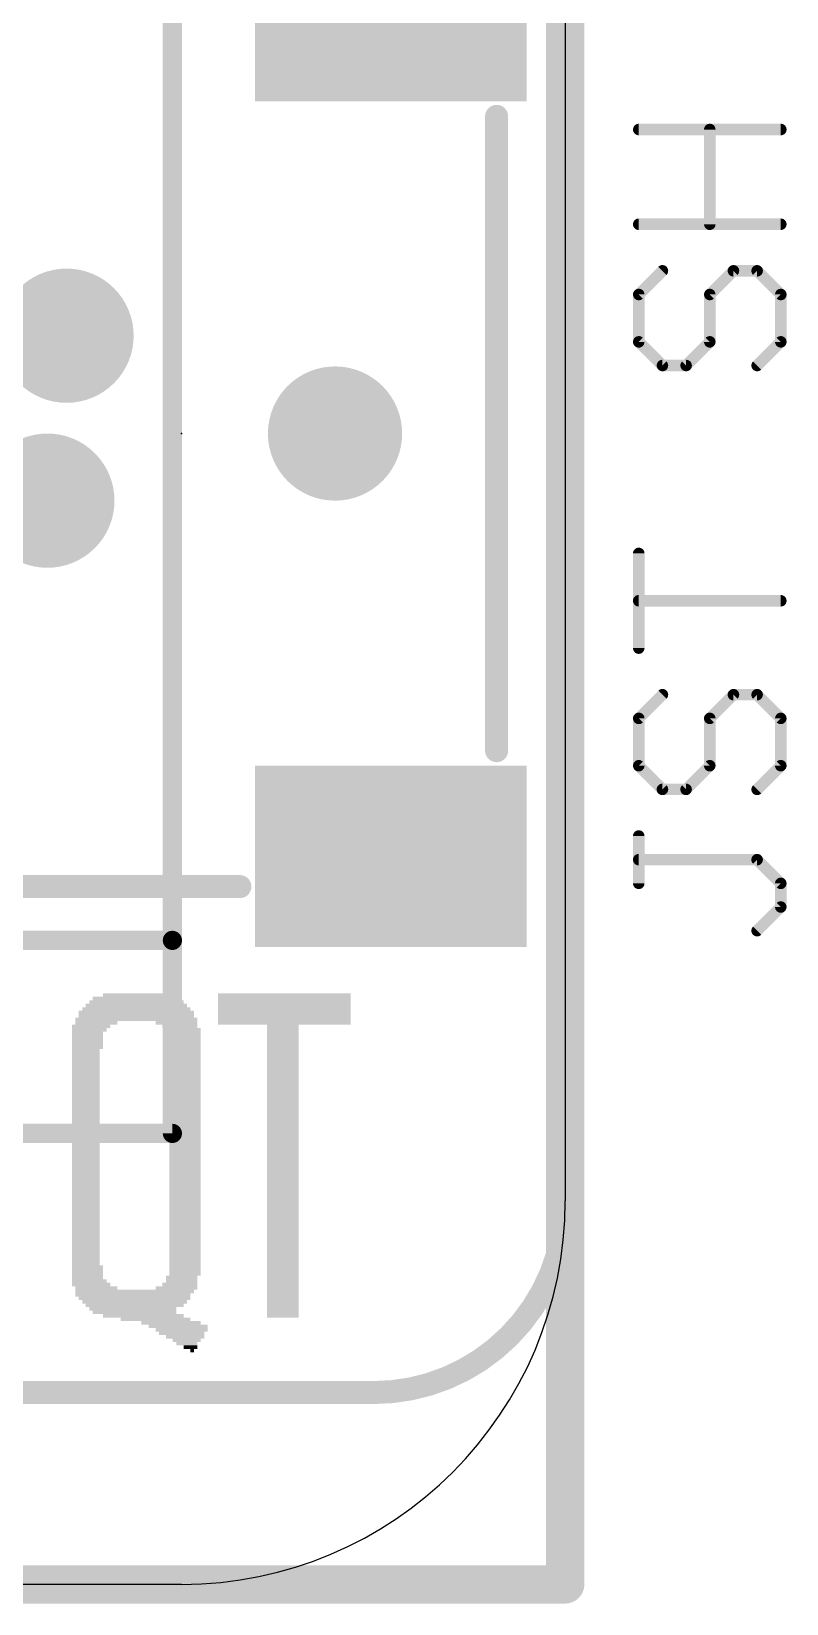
# Model space of a CAD drawing. Extents: x -1.5 to 77.7, y -1.7 to 21.7.
# Drawn here: x 72.67 to 77.67, y -0.13 to 10.28 of the extents above; entities that cross this region are included whole.
import ezdxf

# ---------------------------------------------------------------- set-up
doc = ezdxf.new("R2010")
doc.units = 0
for name, color, linetype in [('1', 12, 'CONTINUOUS'), ('16', 5, 'CONTINUOUS'), ('18', 110, 'CONTINUOUS'), ('20', 53, 'CONTINUOUS'), ('21', 40, 'CONTINUOUS'), ('22', 6, 'CONTINUOUS'), ('23', 40, 'CONTINUOUS'), ('27', 4, 'CONTINUOUS')]:
    doc.layers.add(name, color=color, linetype=linetype)

# ---------------------------------------------------------------- blocks, each defined once
blk = doc.blocks.new('RECT')
blk.add_solid([(-0.5, -0.5), (0.5, -0.5), (-0.5, 0.5), (0.5, 0.5)])
blk = doc.blocks.new('ROUNDV')
at = {"const_width": 0.5}
blk.add_lwpolyline([(0, -0.25, 1), (0, 0.25, 1), (0, -0.25)], format="xyb", dxfattribs=at)

msp = doc.modelspace()

# ---------------------------------------------------------------- linework, layer by layer
at = {"layer": '1'}
for points, const_width in [([(76.2, 0), (76.2, 21.59)], 0.254), ([(71.2937, 8.2677), (72.898, 8.2677)], 0.2032), ([(72.7155, 7.12), (71.146, 7.12)], 0.4064), ([(72.771, 7.1755), (72.7155, 7.12)], 0.4064), ([(0, 0), (76.2, 0)], 0.254)]:
    msp.add_lwpolyline(points, dxfattribs=dict(at, const_width=const_width))
for points, const_width in [([(72.898, 8.2169, 1), (72.898, 8.3185)], 0.1016), ([(72.6437, 7.1918, 1), (72.7873, 7.0482)], 0.2032), ([(72.8428, 7.1037, 1), (72.6992, 7.2473)], 0.2032), ([(72.7155, 7.0184, 1), (72.7155, 7.2216)], 0.2032), ([(76.2, -0.0635, 1), (76.2, 0.0635)], 0.127), ([(76.1365, 0, 1), (76.2635, 0)], 0.127)]:
    msp.add_lwpolyline(points, format="xyb", dxfattribs=dict(at, const_width=const_width))
at = {"layer": '16'}
for points, const_width in [([(76.2, 0), (76.2, 21.59)], 0.254), ([(72.3138, 8.2677), (72.898, 8.2677)], 0.2032), ([(71.1835, 7.1755), (72.771, 7.1755)], 0.4064), ([(0, 0), (76.2, 0)], 0.254)]:
    msp.add_lwpolyline(points, dxfattribs=dict(at, const_width=const_width))
for points, const_width in [([(72.898, 8.2169, 1), (72.898, 8.3185)], 0.1016), ([(72.771, 7.0739, 1), (72.771, 7.2771)], 0.2032), ([(76.2, -0.0635, 1), (76.2, 0.0635)], 0.127), ([(76.1365, 0, 1), (76.2635, 0)], 0.127)]:
    msp.add_lwpolyline(points, format="xyb", dxfattribs=dict(at, const_width=const_width))
at = {"layer": '20'}
for p, q in [((76.2, 19.05), (76.2, 2.54)), ((73.66, 0), (2.54, 0))]:
    msp.add_line(p, q, dxfattribs=at)
msp.add_arc((73.66, 2.54), 2.54, 270, 0, dxfattribs=at)
at = {"layer": '21', "const_width": 0.1524}
for points in [[(75.746, 5.52), (75.746, 9.72)], [(74.046, 4.62), (71.446, 4.62)]]:
    msp.add_lwpolyline(points, dxfattribs=at)
at = {"layer": '21', "const_width": 0.0762}
for points in [[(75.7841, 9.72, 1), (75.7079, 9.72)], [(75.7079, 5.52, 1), (75.7841, 5.52)], [(74.046, 4.5819, 1), (74.046, 4.6581)]]:
    msp.add_lwpolyline(points, format="xyb", dxfattribs=at)
at = {"layer": '22'}
for points, const_width in [([(76.2, 2.54), (76.2, 19.05)], 0.1524), ([(73.599, 18.55), (73.599, 4.264)], 0.127), ([(71.91, 4.264), (73.599, 4.264)], 0.127), ([(73.599, 4.264), (73.599, 2.986)], 0.127), ([(73.599, 2.986), (69.375, 2.986)], 0.127), ([(58.42, 1.27), (74.93, 1.27)], 0.1524)]:
    msp.add_lwpolyline(points, dxfattribs=dict(at, const_width=const_width))
for points, const_width in [([(73.6308, 4.264, 1), (73.5673, 4.264)], 0.0635), ([(73.5673, 4.264, 1), (73.6308, 4.264)], 0.0635), ([(73.599, 4.2323, 1), (73.599, 4.2957)], 0.0635), ([(73.599, 2.9543, 1), (73.599, 3.0178)], 0.0635), ([(73.5673, 2.986, 1), (73.6308, 2.986)], 0.0635), ([(74.93, 1.27, 0.4142), (76.2, 2.54)], 0.1524), ([(76.2381, 2.54, 1), (76.1619, 2.54)], 0.0762), ([(76.1619, 2.54, 1), (76.2381, 2.54)], 0.0762), ([(74.93, 1.3081, 1), (74.93, 1.2319)], 0.0762), ([(74.93, 1.2319, 1), (74.93, 1.3081)], 0.0762)]:
    msp.add_lwpolyline(points, format="xyb", dxfattribs=dict(at, const_width=const_width))
at = {"layer": '23'}
msp.add_point((73.66, 7.62), dxfattribs=at)
at = {"layer": '27', "const_width": 0.0762}
for points in [[(76.6873, 9.6328), (77.6279, 9.6328)], [(77.1576, 9.0057), (77.1576, 9.6328)], [(77.6279, 9.0057), (76.6873, 9.0057)], [(76.8441, 8.6972), (76.6873, 8.5405)], [(77.1576, 8.5405), (77.3144, 8.6972)], [(77.3144, 8.6972), (77.4711, 8.6972)], [(77.4711, 8.6972), (77.6279, 8.5405)], [(76.6873, 8.5405), (76.6873, 8.2269)], [(77.1576, 8.2269), (77.1576, 8.5405)], [(77.6279, 8.5405), (77.6279, 8.2269)], [(76.6873, 8.2269), (76.8441, 8.0702)], [(77.0008, 8.0702), (77.1576, 8.2269)], [(77.6279, 8.2269), (77.4711, 8.0702)], [(76.8441, 8.0702), (77.0008, 8.0702)], [(76.6873, 6.1991), (76.6873, 6.8262)], [(77.6279, 6.5127), (76.6873, 6.5127)], [(76.8441, 5.8907), (76.6873, 5.7339)], [(77.1576, 5.7339), (77.3144, 5.8907)], [(77.3144, 5.8907), (77.4711, 5.8907)], [(77.4711, 5.8907), (77.6279, 5.7339)], [(76.6873, 5.7339), (76.6873, 5.4204)], [(77.1576, 5.4204), (77.1576, 5.7339)], [(77.6279, 5.7339), (77.6279, 5.4204)], [(76.6873, 5.4204), (76.8441, 5.2636)], [(77.0008, 5.2636), (77.1576, 5.4204)], [(77.6279, 5.4204), (77.4711, 5.2636)], [(76.8441, 5.2636), (77.0008, 5.2636)], [(76.6873, 4.6416), (76.6873, 4.9552)], [(77.4711, 4.7984), (76.6873, 4.7984)], [(77.6279, 4.6416), (77.4711, 4.7984)], [(77.6279, 4.4849), (77.6279, 4.6416)], [(77.4711, 4.3281), (77.6279, 4.4849)]]:
    msp.add_lwpolyline(points, dxfattribs=at)
at = {"layer": '27', "const_width": 0.0381}
for points in [[(76.6873, 9.6518, 1), (76.6873, 9.6137)], [(77.1766, 9.6328, 1), (77.1386, 9.6328)], [(77.6279, 9.6137, 1), (77.6279, 9.6518)], [(76.6873, 9.0247, 1), (76.6873, 8.9866)], [(77.1386, 9.0057, 1), (77.1766, 9.0057)], [(77.6279, 8.9866, 1), (77.6279, 9.0247)], [(76.8575, 8.6838, 1), (76.8306, 8.7107)], [(77.3144, 8.7163, 1), (77.3144, 8.6782)], [(77.3278, 8.6838, 1), (77.3009, 8.7107)], [(77.4846, 8.7107, 1), (77.4577, 8.6838)], [(77.4711, 8.6782, 1), (77.4711, 8.7163)], [(76.7063, 8.5405, 1), (76.6682, 8.5405)], [(76.6738, 8.5539, 1), (76.7008, 8.527)], [(77.1441, 8.5539, 1), (77.1711, 8.527)], [(77.1766, 8.5405, 1), (77.1386, 8.5405)], [(77.6469, 8.5405, 1), (77.6089, 8.5405)], [(77.6144, 8.527, 1), (77.6414, 8.5539)], [(76.7008, 8.2404, 1), (76.6738, 8.2135)], [(76.6682, 8.2269, 1), (76.7063, 8.2269)], [(77.1386, 8.2269, 1), (77.1766, 8.2269)], [(77.1711, 8.2135, 1), (77.1441, 8.2404)], [(77.6089, 8.2269, 1), (77.6469, 8.2269)], [(77.6414, 8.2135, 1), (77.6144, 8.2404)], [(76.8441, 8.0892, 1), (76.8441, 8.0511)], [(76.8306, 8.0567, 1), (76.8575, 8.0836)], [(76.9874, 8.0836, 1), (77.0143, 8.0567)], [(77.0008, 8.0511, 1), (77.0008, 8.0892)], [(77.4577, 8.0836, 1), (77.4846, 8.0567)], [(76.7063, 6.8262, 1), (76.6682, 6.8262)], [(76.6873, 6.5317, 1), (76.6873, 6.4936)], [(77.6279, 6.4936, 1), (77.6279, 6.5317)], [(76.6682, 6.1991, 1), (76.7063, 6.1991)], [(76.8575, 5.8772, 1), (76.8306, 5.9042)], [(77.3144, 5.9097, 1), (77.3144, 5.8716)], [(77.3278, 5.8772, 1), (77.3009, 5.9042)], [(77.4846, 5.9042, 1), (77.4577, 5.8772)], [(77.4711, 5.8716, 1), (77.4711, 5.9097)], [(76.7063, 5.7339, 1), (76.6682, 5.7339)], [(76.6738, 5.7474, 1), (76.7008, 5.7204)], [(77.1441, 5.7474, 1), (77.1711, 5.7204)], [(77.1766, 5.7339, 1), (77.1386, 5.7339)], [(77.6469, 5.7339, 1), (77.6089, 5.7339)], [(77.6144, 5.7204, 1), (77.6414, 5.7474)], [(76.7008, 5.4339, 1), (76.6738, 5.4069)], [(76.6682, 5.4204, 1), (76.7063, 5.4204)], [(77.1386, 5.4204, 1), (77.1766, 5.4204)], [(77.1711, 5.4069, 1), (77.1441, 5.4339)], [(77.6089, 5.4204, 1), (77.6469, 5.4204)], [(77.6414, 5.4069, 1), (77.6144, 5.4339)], [(76.8441, 5.2827, 1), (76.8441, 5.2446)], [(76.8306, 5.2501, 1), (76.8575, 5.2771)], [(76.9874, 5.2771, 1), (77.0143, 5.2501)], [(77.0008, 5.2446, 1), (77.0008, 5.2827)], [(77.4577, 5.2771, 1), (77.4846, 5.2501)], [(76.7063, 4.9552, 1), (76.6682, 4.9552)], [(76.6873, 4.8175, 1), (76.6873, 4.7793)], [(77.4846, 4.8119, 1), (77.4577, 4.7849)], [(77.4711, 4.7793, 1), (77.4711, 4.8175)], [(76.6682, 4.6416, 1), (76.7063, 4.6416)], [(77.6469, 4.6416, 1), (77.6089, 4.6416)], [(77.6144, 4.6282, 1), (77.6414, 4.6551)], [(77.6089, 4.4849, 1), (77.6469, 4.4849)], [(77.6414, 4.4714, 1), (77.6144, 4.4983)], [(77.4577, 4.3416, 1), (77.4846, 4.3146)]]:
    msp.add_lwpolyline(points, format="xyb", dxfattribs=at)

# ---------------------------------------------------------------- block references
at = {"layer": '1', "xscale": 1.8, "yscale": 1.2, "rotation": 180}
for p in [(75.046, 10.42), (75.046, 4.82)]:
    msp.add_blockref('RECT', p, dxfattribs=at)
at = {"layer": '18', "xscale": 0.889, "yscale": 0.889}
for p in [(72.898, 8.2677), (72.898, 8.2677), (74.676, 7.62), (74.676, 7.62), (72.771, 7.1755), (72.771, 7.1755)]:
    msp.add_blockref('ROUNDV', p, dxfattribs=at)
at = {"layer": '21'}
for p, xscale, yscale in [((73.3603, 3.8561), 0.6248, 0.0231), ((73.3476, 3.8792), 0.5537, 0.0231), ((73.359, 3.9023), 0.4394, 0.0231), ((74.3407, 3.9023), 0.8788, 0.0231), ((74.3407, 3.8792), 0.8788, 0.0231), ((74.3407, 3.8561), 0.8788, 0.0231), ((73.3603, 3.7408), 0.8077, 0.0231), ((73.3603, 3.787), 0.762, 0.0231), ((73.3603, 3.7639), 0.762, 0.0231), ((73.3603, 3.81), 0.7163, 0.0229), ((73.3603, 3.833), 0.6706, 0.0231), ((74.3407, 3.833), 0.8788, 0.0231), ((74.3407, 3.81), 0.8788, 0.0229), ((74.3407, 3.787), 0.8788, 0.0231), ((74.3407, 3.7639), 0.8788, 0.0231), ((74.3407, 3.7408), 0.8788, 0.0231), ((73.0491, 3.6714), 0.2311, 0.0231), ((73.0364, 3.6483), 0.2057, 0.0231), ((73.0606, 3.6946), 0.254, 0.0231), ((73.0949, 3.7177), 0.2769, 0.0231), ((73.6257, 3.7177), 0.2769, 0.0231), ((73.6486, 3.6946), 0.2311, 0.0231), ((73.6714, 3.6714), 0.2311, 0.0231), ((73.6714, 3.6483), 0.2311, 0.0231), ((74.3407, 3.7177), 0.8788, 0.0231), ((74.3306, 3.6946), 0.2083, 0.0231), ((74.3306, 3.6714), 0.2083, 0.0231), ((74.3306, 3.6483), 0.2083, 0.0231), ((73.0364, 3.6252), 0.2057, 0.0231), ((73.0364, 3.6021), 0.2057, 0.0231), ((73.0364, 3.579), 0.2057, 0.0231), ((73.0364, 3.556), 0.2057, 0.0229), ((73.025, 3.533), 0.1829, 0.0231), ((73.6829, 3.6252), 0.2083, 0.0231), ((73.6829, 3.6021), 0.2083, 0.0231), ((73.6829, 3.579), 0.2083, 0.0231), ((73.6829, 3.556), 0.2083, 0.0229), ((73.6829, 3.533), 0.2083, 0.0231), ((74.3306, 3.6252), 0.2083, 0.0231), ((74.3306, 3.6021), 0.2083, 0.0231), ((74.3306, 3.579), 0.2083, 0.0231), ((74.3306, 3.556), 0.2083, 0.0229), ((74.3306, 3.533), 0.2083, 0.0231), ((73.025, 3.5099), 0.1829, 0.0231), ((73.025, 3.4868), 0.1829, 0.0231), ((73.025, 3.4637), 0.1829, 0.0231), ((73.025, 3.4406), 0.1829, 0.0231), ((73.6829, 3.5099), 0.2083, 0.0231), ((73.6829, 3.4868), 0.2083, 0.0231), ((73.6829, 3.4637), 0.2083, 0.0231), ((73.6829, 3.4406), 0.2083, 0.0231), ((74.3306, 3.5099), 0.2083, 0.0231), ((74.3306, 3.4868), 0.2083, 0.0231), ((74.3306, 3.4637), 0.2083, 0.0231), ((74.3306, 3.4406), 0.2083, 0.0231), ((73.025, 3.4174), 0.1829, 0.0231), ((73.025, 3.3943), 0.1829, 0.0231), ((73.025, 3.3712), 0.1829, 0.0231), ((73.025, 3.3481), 0.1829, 0.0231), ((73.025, 3.325), 0.1829, 0.0231), ((73.6829, 3.4174), 0.2083, 0.0231), ((73.6829, 3.3943), 0.2083, 0.0231), ((73.6829, 3.3712), 0.2083, 0.0231), ((73.6829, 3.3481), 0.2083, 0.0231), ((73.6829, 3.325), 0.2083, 0.0231), ((74.3306, 3.4174), 0.2083, 0.0231), ((74.3306, 3.3943), 0.2083, 0.0231), ((74.3306, 3.3712), 0.2083, 0.0231), ((74.3306, 3.3481), 0.2083, 0.0231), ((74.3306, 3.325), 0.2083, 0.0231), ((73.025, 3.302), 0.1829, 0.0229), ((73.025, 3.279), 0.1829, 0.0231), ((73.025, 3.2559), 0.1829, 0.0231), ((73.025, 3.2328), 0.1829, 0.0231), ((73.6829, 3.302), 0.2083, 0.0229), ((73.6829, 3.279), 0.2083, 0.0231), ((73.6829, 3.2559), 0.2083, 0.0231), ((73.6829, 3.2328), 0.2083, 0.0231), ((74.3306, 3.302), 0.2083, 0.0229), ((74.3306, 3.279), 0.2083, 0.0231), ((74.3306, 3.2559), 0.2083, 0.0231), ((74.3306, 3.2328), 0.2083, 0.0231), ((73.025, 3.2097), 0.1829, 0.0231), ((73.025, 3.1866), 0.1829, 0.0231), ((73.025, 3.1634), 0.1829, 0.0231), ((73.025, 3.1403), 0.1829, 0.0231), ((73.025, 3.1172), 0.1829, 0.0231), ((73.6829, 3.2097), 0.2083, 0.0231), ((73.6829, 3.1866), 0.2083, 0.0231), ((73.6829, 3.1634), 0.2083, 0.0231), ((73.6829, 3.1403), 0.2083, 0.0231), ((73.6829, 3.1172), 0.2083, 0.0231), ((74.3306, 3.2097), 0.2083, 0.0231), ((74.3306, 3.1866), 0.2083, 0.0231), ((74.3306, 3.1634), 0.2083, 0.0231), ((74.3306, 3.1403), 0.2083, 0.0231), ((74.3306, 3.1172), 0.2083, 0.0231), ((73.025, 3.0941), 0.1829, 0.0231), ((73.025, 3.071), 0.1829, 0.0231), ((73.025, 3.048), 0.1829, 0.0229), ((73.025, 3.025), 0.1829, 0.0231), ((73.6829, 3.0941), 0.2083, 0.0231), ((73.6829, 3.071), 0.2083, 0.0231), ((73.6829, 3.048), 0.2083, 0.0229), ((73.6829, 3.025), 0.2083, 0.0231), ((74.3306, 3.0941), 0.2083, 0.0231), ((74.3306, 3.071), 0.2083, 0.0231), ((74.3306, 3.048), 0.2083, 0.0229), ((74.3306, 3.025), 0.2083, 0.0231), ((73.025, 3.0019), 0.1829, 0.0231), ((73.025, 2.9788), 0.1829, 0.0231), ((73.025, 2.9557), 0.1829, 0.0231), ((73.025, 2.9326), 0.1829, 0.0231), ((73.025, 2.9094), 0.1829, 0.0231), ((73.6829, 3.0019), 0.2083, 0.0231), ((73.6829, 2.9788), 0.2083, 0.0231), ((73.6829, 2.9557), 0.2083, 0.0231), ((73.6829, 2.9326), 0.2083, 0.0231), ((73.6829, 2.9094), 0.2083, 0.0231), ((74.3306, 3.0019), 0.2083, 0.0231), ((74.3306, 2.9788), 0.2083, 0.0231), ((74.3306, 2.9557), 0.2083, 0.0231), ((74.3306, 2.9326), 0.2083, 0.0231), ((74.3306, 2.9094), 0.2083, 0.0231), ((73.025, 2.8863), 0.1829, 0.0231), ((73.025, 2.8632), 0.1829, 0.0231), ((73.025, 2.8401), 0.1829, 0.0231), ((73.025, 2.817), 0.1829, 0.0231), ((73.6829, 2.8863), 0.2083, 0.0231), ((73.6829, 2.8632), 0.2083, 0.0231), ((73.6829, 2.8401), 0.2083, 0.0231), ((73.6829, 2.817), 0.2083, 0.0231), ((74.3306, 2.8863), 0.2083, 0.0231), ((74.3306, 2.8632), 0.2083, 0.0231), ((74.3306, 2.8401), 0.2083, 0.0231), ((74.3306, 2.817), 0.2083, 0.0231), ((73.025, 2.794), 0.1829, 0.0229), ((73.025, 2.771), 0.1829, 0.0231), ((73.025, 2.7479), 0.1829, 0.0231), ((73.025, 2.7248), 0.1829, 0.0231), ((73.025, 2.7017), 0.1829, 0.0231), ((73.6829, 2.794), 0.2083, 0.0229), ((73.6829, 2.771), 0.2083, 0.0231), ((73.6829, 2.7479), 0.2083, 0.0231), ((73.6829, 2.7248), 0.2083, 0.0231), ((73.6829, 2.7017), 0.2083, 0.0231), ((74.3306, 2.794), 0.2083, 0.0229), ((74.3306, 2.771), 0.2083, 0.0231), ((74.3306, 2.7479), 0.2083, 0.0231), ((74.3306, 2.7248), 0.2083, 0.0231), ((74.3306, 2.7017), 0.2083, 0.0231), ((73.025, 2.6786), 0.1829, 0.0231), ((73.025, 2.6554), 0.1829, 0.0231), ((73.025, 2.6323), 0.1829, 0.0231), ((73.025, 2.6092), 0.1829, 0.0231), ((73.6829, 2.6786), 0.2083, 0.0231), ((73.6829, 2.6554), 0.2083, 0.0231), ((73.6829, 2.6323), 0.2083, 0.0231), ((73.6829, 2.6092), 0.2083, 0.0231), ((74.3306, 2.6786), 0.2083, 0.0231), ((74.3306, 2.6554), 0.2083, 0.0231), ((74.3306, 2.6323), 0.2083, 0.0231), ((74.3306, 2.6092), 0.2083, 0.0231), ((73.025, 2.5861), 0.1829, 0.0231), ((73.025, 2.563), 0.1829, 0.0231), ((73.025, 2.54), 0.1829, 0.0229), ((73.025, 2.517), 0.1829, 0.0231), ((73.025, 2.4939), 0.1829, 0.0231), ((73.6829, 2.5861), 0.2083, 0.0231), ((73.6829, 2.563), 0.2083, 0.0231), ((73.6829, 2.54), 0.2083, 0.0229), ((73.6829, 2.517), 0.2083, 0.0231), ((73.6829, 2.4939), 0.2083, 0.0231), ((74.3306, 2.5861), 0.2083, 0.0231), ((74.3306, 2.563), 0.2083, 0.0231), ((74.3306, 2.54), 0.2083, 0.0229), ((74.3306, 2.517), 0.2083, 0.0231), ((74.3306, 2.4939), 0.2083, 0.0231), ((73.025, 2.4708), 0.1829, 0.0231), ((73.025, 2.4477), 0.1829, 0.0231), ((73.025, 2.4246), 0.1829, 0.0231), ((73.025, 2.4014), 0.1829, 0.0231), ((73.6829, 2.4708), 0.2083, 0.0231), ((73.6829, 2.4477), 0.2083, 0.0231), ((73.6829, 2.4246), 0.2083, 0.0231), ((73.6829, 2.4014), 0.2083, 0.0231), ((74.3306, 2.4708), 0.2083, 0.0231), ((74.3306, 2.4477), 0.2083, 0.0231), ((74.3306, 2.4246), 0.2083, 0.0231), ((74.3306, 2.4014), 0.2083, 0.0231), ((73.025, 2.3783), 0.1829, 0.0231), ((73.025, 2.3552), 0.1829, 0.0231), ((73.025, 2.3321), 0.1829, 0.0231), ((73.025, 2.309), 0.1829, 0.0231), ((73.025, 2.286), 0.1829, 0.0229), ((73.6829, 2.3783), 0.2083, 0.0231), ((73.6829, 2.3552), 0.2083, 0.0231), ((73.6829, 2.3321), 0.2083, 0.0231), ((73.6829, 2.309), 0.2083, 0.0231), ((73.6829, 2.286), 0.2083, 0.0229), ((74.3306, 2.3783), 0.2083, 0.0231), ((74.3306, 2.3552), 0.2083, 0.0231), ((74.3306, 2.3321), 0.2083, 0.0231), ((74.3306, 2.309), 0.2083, 0.0231), ((74.3306, 2.286), 0.2083, 0.0229), ((73.025, 2.263), 0.1829, 0.0231), ((73.025, 2.2399), 0.1829, 0.0231), ((73.025, 2.2168), 0.1829, 0.0231), ((73.025, 2.1937), 0.1829, 0.0231), ((73.6829, 2.263), 0.2083, 0.0231), ((73.6829, 2.2399), 0.2083, 0.0231), ((73.6829, 2.2168), 0.2083, 0.0231), ((73.6829, 2.1937), 0.2083, 0.0231), ((74.3306, 2.263), 0.2083, 0.0231), ((74.3306, 2.2399), 0.2083, 0.0231), ((74.3306, 2.2168), 0.2083, 0.0231), ((74.3306, 2.1937), 0.2083, 0.0231), ((73.0364, 2.1012), 0.2057, 0.0231), ((73.0364, 2.0781), 0.2057, 0.0231), ((73.025, 2.1706), 0.1829, 0.0231), ((73.025, 2.1474), 0.1829, 0.0231), ((73.025, 2.1243), 0.1829, 0.0231), ((73.6829, 2.1706), 0.2083, 0.0231), ((73.6829, 2.1474), 0.2083, 0.0231), ((73.6829, 2.1243), 0.2083, 0.0231), ((73.6829, 2.1012), 0.2083, 0.0231), ((73.6829, 2.0781), 0.2083, 0.0231), ((74.3306, 2.1706), 0.2083, 0.0231), ((74.3306, 2.1474), 0.2083, 0.0231), ((74.3306, 2.1243), 0.2083, 0.0231), ((74.3306, 2.1012), 0.2083, 0.0231), ((74.3306, 2.0781), 0.2083, 0.0231), ((73.0364, 2.055), 0.2057, 0.0231), ((73.0364, 2.032), 0.2057, 0.0229), ((73.0491, 2.009), 0.2311, 0.0231), ((73.0606, 1.9859), 0.254, 0.0231), ((73.6486, 1.9859), 0.2311, 0.0231), ((73.66, 2.032), 0.2083, 0.0229), ((73.66, 2.009), 0.2083, 0.0231), ((73.6829, 2.055), 0.2083, 0.0231), ((74.3306, 2.055), 0.2083, 0.0231), ((74.3306, 2.032), 0.2083, 0.0229), ((74.3306, 2.009), 0.2083, 0.0231), ((74.3306, 1.9859), 0.2083, 0.0231), ((73.0949, 1.9628), 0.2769, 0.0231), ((73.3488, 1.9397), 0.7849, 0.0231), ((73.3374, 1.9166), 0.762, 0.0231), ((73.3488, 1.8934), 0.7391, 0.0231), ((73.3488, 1.8703), 0.6934, 0.0231), ((73.6257, 1.9628), 0.2769, 0.0231), ((74.3306, 1.9628), 0.2083, 0.0231), ((74.3306, 1.9397), 0.2083, 0.0231), ((74.3306, 1.9166), 0.2083, 0.0231), ((74.3306, 1.8934), 0.2083, 0.0231), ((74.3306, 1.8703), 0.2083, 0.0231), ((73.3488, 1.8472), 0.6477, 0.0231), ((73.3362, 1.8241), 0.5766, 0.0231), ((73.3476, 1.801), 0.5537, 0.0231), ((73.406, 1.778), 0.5334, 0.0229), ((74.3306, 1.8472), 0.2083, 0.0231), ((74.3306, 1.8241), 0.2083, 0.0231), ((74.3306, 1.801), 0.2083, 0.0231), ((74.3306, 1.778), 0.2083, 0.0229), ((73.4873, 1.755), 0.4623, 0.0231), ((73.5902, 1.7319), 0.3937, 0.0231), ((73.6371, 1.7088), 0.3912, 0.0231), ((73.66, 1.6857), 0.3454, 0.0231), ((73.66, 1.6626), 0.2997, 0.0231), ((73.6829, 1.6394), 0.254, 0.0231), ((73.6943, 1.6163), 0.1854, 0.0231), ((73.6943, 1.5932), 0.1397, 0.0231), ((73.7184, 1.5701), 0.0914, 0.0231), ((73.7298, 1.547), 0.0229, 0.0231)]:
    msp.add_blockref('RECT', p, dxfattribs=dict(at, xscale=xscale, yscale=yscale))

doc.saveas('drawing.dxf')
